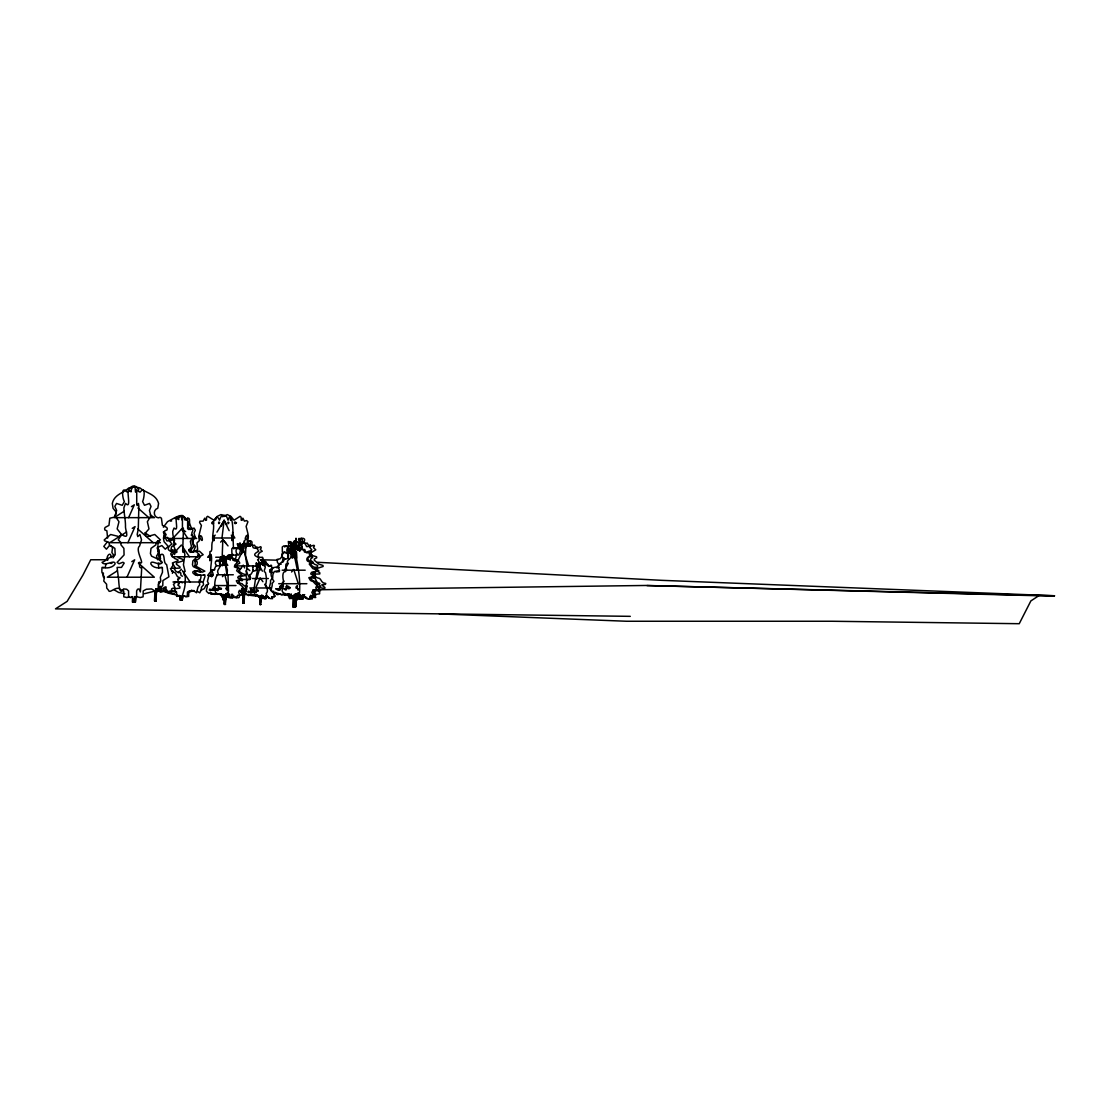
<?xml version="1.0" encoding="UTF-8"?>
<svg xmlns="http://www.w3.org/2000/svg" width="1110" height="1110" viewBox="0 0 1110 1110"><rect width="100%" height="100%" fill="white"/><g stroke="black" fill="none" stroke-linecap="round" stroke-linejoin="round"><path stroke-width="1.5" d="M241.702 550.269L241.911 547.716L242.563 550.768M291.569 595.751C290.057 600.774 294.192 598.137 292.194 595.543M293.748 547.674L294.081 546.786M155.331 600.954L155.4 591.727M243.465 603.049L244.075 588.883L244.103 603.049L244.658 590.215M270.84 565.42L268.786 566.225L267.524 564.019C259.421 556.512 267.607 565.323 263.236 564.296C259.504 560.203 260.6 565.767 259.476 567.071C260.697 554.195 255.689 576.812 256.146 579.031A2.22 0.846 -90 0 1 255.411 579.434L253.954 589.66L254.787 594.932A2.054 0.791 -90 0 1 255.439 594.835C256.271 596.278 263.014 596.722 260.059 604.506M295.094 606.657L295.177 594.669M220.182 565.725C216.63 555.25 227.605 563.172 220.182 565.725C219.697 569.042 216.145 570.027 218.295 573.967C213.925 577.824 214.175 588.189 215.784 593.475A2.331 1.29 -90 0 1 216.908 593.378C216.769 594.807 219.516 593.614 221.473 594.502C223.665 593.406 226.343 599.511 224.886 604.395M288.669 558.885C285.52 555.416 290.82 548.451 291.042 555.056C291.306 560.203 286.907 558.33 287.268 563.422C283.48 563.922 288.378 569.361 285.548 571.553C281.843 571.137 282.772 578.49 283.55 581.251L282.106 590.825L283.674 593.628A2.928 1.457 -90 0 1 284.965 593.489L284.59 594.78L289.294 593.947M158.272 562.992L158.799 568.029M180.306 516.747L181.291 515.539L181.818 519.827L182.442 518.079L182.428 528.748L182.581 529.428L183.316 528.082L183.455 529.303L182.678 550.754L182.97 552.322L184.066 550.782L184.884 554.695L183.441 564.754L185.162 571.47L183.455 571.678L184.107 574.841L185.037 574.758M237.124 554.598C232.476 545.426 244.588 546.189 238.595 555.097C234.709 552.655 237.221 560.758 233.724 559.606M258.297 566.863C253.857 556.651 259.074 570.054 254.787 570.942C251.776 569.652 252.275 574.938 249.653 574.73M288.114 553.418C284.049 549.408 291 541.874 291.25 549.214M141.816 567.293L140.47 567.765L139.666 566.849L139.305 562.243C146.381 566.586 134.379 549.95 139.582 546.009L141.525 539.862L139.916 534.493L137.779 536.616L137.196 534.465L138.292 528.901L138.861 506.424L138.445 503.454L137.238 505.522L136.724 504.37L136.724 489.774L135.531 492.16L135.129 487.928L134.49 486.291L133.686 486.555M220.307 561.355L216.783 560.245L215.506 561.729C214.091 565.961 220.557 568.126 220.363 562.673M260.434 604.506C259.06 600.121 262.459 590.811 261.377 598.012C264.027 600.76 262.043 591.727 263.916 598.11A3.843 1.471 -90 0 1 264.333 598.567C268.342 600.621 264.804 593.017 267.857 596.694L269.106 598.11A3.843 3.552 -90 0 1 270.105 598.567L272.56 598.678L272.033 596.736M288.336 553.404L283.993 552.017L282.412 553.862C280.622 559.856 289.543 561.48 288.461 554.237M288.919 553.404L284.396 552.336M224.664 604.395L224.581 595.682L221.126 595.376L221.389 594.183M294.233 607.281L294.525 601.675M155.109 597.083L155.164 591.061L151.515 588.924L146.367 589.244L143.19 590.936L143.107 596.847L140.221 597.555L136.363 596.611L135.517 602.022L132.381 602.022L132.506 598.359L131.424 596.611M155.705 600.954L156.052 588.966M225.108 604.395L225.496 594.155L227.689 594.28L228.507 591.255L228.022 575.993L227.12 575.022L227.397 570.11L225.719 564.158L226.287 560.217L226.426 565.725M243.811 603.049L244.075 594.641M294.872 602.785L294.663 594.433M295.468 606.657L295.621 603.576M191.725 529.206L189.005 521.686M237.623 561.341L243.368 549.159L243.451 543.289L244.339 546.217L244.311 540.764L245.365 548.451L245.865 546.675L245.435 556.152L247.03 565.559L246.087 576.09A8.838 1.263 -90 0 0 246.531 577.2C246.642 580.544 246.614 584.942 245.712 587.287L246.073 589.146L245.157 589.66M155.872 600.954L156.344 588.966M260.545 598.623L260.614 596.014M195.263 575.008L194.819 572.191M262.681 562.354C262.002 565.295 264.749 565.836 265.068 565.933C266.233 568.07 262.335 571.553 265.443 572.469C266.761 578.046 266.622 581.917 265.359 585.636A6.188 2.373 -90 0 0 266.206 586.413C268.065 589.757 267.649 592.393 266.192 593.364C268.342 597.083 260.628 600.815 264.319 596.639M156.024 600.954L156.607 588.966M157.773 559.842L156.482 555.971L159.077 552.572L159.216 550.158L157.703 548.16L158.272 547.105L161.838 545.565L165.265 549.186L168.22 546.384L164.1 541.722L163.461 538.142L164.78 530.76L166.902 530.067L167.332 528.735L166.75 527.458L162.393 525.377L161.436 518.231L160.09 517.315L158.314 517.857C153.319 517.218 152.861 509.656 157.759 508.269L158.591 503.454C155.997 493.978 146.395 493.326 139.957 487.956L132.27 486.291L128.691 489.108L129.273 491.341M194.972 571.039C195.027 574.98 201.631 575.896 204.074 574.758M260.711 604.506L261.155 596.014L262.626 595.46M294.025 607.281C294.053 598.9 293.068 594.544 298.174 593.142M224.969 564.38C225.233 567.46 225.372 561.41 225.066 563.866M292.402 558.191L292.638 555.583L292.998 556.554M222.944 594.516L222.624 597.111A4.385 0.86 -90 0 0 222.375 597.638L221.181 594.53M260.864 604.506L259.823 604.506C261.266 597.957 259.324 594.724 256.243 595.335M161.45 567.293C158.702 568.819 152.361 567.557 150.78 563.866C150.53 559.246 158.48 565.601 161.547 563.339L162.365 562.354L159.438 559.787L151.584 556.179L150.433 553.612L151.016 548.368L155.858 544.885L156.302 542.277L160.395 539.862L154.748 534.493L147.186 536.616M200.147 574.758C192.224 576.367 188.575 568.5 200.216 571.858L200.785 571.15L198.745 569.263L193.279 566.627L192.474 564.754L192.876 560.925L199.411 554.695L195.471 550.782L190.212 552.322L188.783 550.754L191.475 546.689L190.337 541.43L192.793 537.157L191.78 533.175L192.89 530.261L191.85 528.082L188.908 529.595L187.632 528.748L187.645 518.079L184.704 519.827L184.357 517.593L182.165 515.539L177.42 516.747L175.186 518.634M223.332 599.899L223.596 596.25M224.803 597.402L224.872 594.849M241.605 553.904L241.897 551.281L242.549 552.627M295.343 553.071L296.509 552.017L296.87 557.817L296.051 559.398L295.454 548.035L294.372 554.112L293.72 547.591L292.235 550.518L290.806 548.035L291.014 553.071M158.619 582.25L158.758 588.147L157.606 591.658A6.036 0.86 90 0 0 157.37 590.936L157.065 588.702M184.815 596.278L183.011 596.195L182.304 600.149L180.333 600.149L179.917 596.195L176.615 596.361L176.573 592.032L172.48 590.562L170.135 592.795L169.719 591.019M290.848 594.918L290.32 598.179A5.481 1.415 -90 0 0 289.918 598.831C288.697 598.012 288.517 595.779 288.281 593.67M296.092 594.669L295.635 606.657L295.968 594.322M293.678 548.173L293.373 545.856L294.053 546.786M298.548 593.087L298.201 594.752L295.26 594.474L294.511 607.281L295.413 594.474L298.673 593.142M222.18 557.234L222.832 539.626L226.093 543.4M226.801 593.364L224.844 595.737L224.511 604.395L224.539 595.737M155.025 591.061L154.803 600.954M218.878 588.772L215.52 589.632L215.618 588.258M294.691 599.136L294.733 594.738L294.788 595.571M254.689 590.687L253.316 589.923M298.687 593.406C298.673 596.778 296.342 601.342 302.544 597.888C299.7 596.181 303.918 592.49 304.071 596.153L305.722 598.179A5.481 4.745 -90 0 1 307.068 598.831C314.158 599.802 305.666 595.362 313.45 595.64L311.785 592.143L313.062 591.394L312.881 589.812L314.324 589.743C321.747 593.822 311.549 585.206 318.195 587.024C317.335 585.581 313.964 582.847 313.089 581.46A8.825 7.645 -90 0 1 310.356 580.363L308.83 577.713L311.3 577.075C315.268 579.267 312.937 574.522 310.703 573.925L311.494 572.316L315.975 571.289L316.197 568.695L323.121 566.488L322.968 565.462L318.875 564.144L314.366 560.286L314.283 559.093L316.725 557.789L316.544 556.762L310.786 555.125L311.327 552.516L315.767 549.811L313.519 547.674C316.433 543.262 311.688 546.3 309.343 546.564L307.248 543.109C301.226 544.608 303.502 541.083 301.573 538.294C296.148 538.17 303.682 543.442 300.505 544.219C297.397 544.233 296.134 538.364 293.512 542.707L294.081 547.036M242.549 548.784L242.493 543.733L243.076 549.825L242.563 544.843L243.7 543.289L244.894 544.566M259.865 563.755L260.6 562.701L262.182 564.588L262.251 560.952L263.334 564.588M223.845 598.706L223.79 599.899L223.942 596.25M225.621 594.849L225.469 599.899L223.041 599.899L223.013 597.402M255.369 595.82L256.216 595.126L255.383 595.82C252.553 595.973 248.293 594.627 248.349 595.626M293.026 551.212L293.512 549.991M244.797 590.34L244.575 594.78M279.567 586.996L280.317 589.59M283.55 586.246C278.402 589.424 288.531 589.604 285.894 586.69M269.966 566.225C272.755 563.491 270.465 567.113 272.38 567.696L272.602 568.278C269.702 569.222 268.093 573.176 272.741 572.469M107.642 538.059L106.851 530.76L104.964 530.067L104.59 528.735L105.117 527.458L108.96 525.377L109.807 518.231L114.274 517.177L116.161 513.597M238.844 583.458L238.483 582.459L238.234 583.305M294.497 596.389L294.663 594.474L295.718 594.377M254.356 588.841L254.01 589.66M259.948 599.705L260.128 596.902L258.907 596.597M242.951 552.114L243.021 551.281L243.118 552.253M251.054 590.728C249.528 586.815 253.538 591.505 251.054 590.728M297.577 549.991L296.439 547.466L296.023 538.211L296.037 544.219L295.149 541L294.872 541.791M157.578 546.814L159.257 559.759M210.012 588.883L209.221 590.118M264.777 598.623L265.234 597.832M244.131 592.13L244.228 590.909M242.577 590.922L242.993 603.049M245.851 591.089L245.143 589.66M156.205 588.619L155.969 589.216M248.751 594.904L248.696 594.835A2.054 1.901 -90 0 0 247.03 594.932L244.991 592.976L245.032 590.659M230.297 559.135L231.879 556.679L231.477 555.167L235.486 555.097L236.846 553.904M195.513 560.078L197.247 561.951L197.164 564.088L196.276 565.698L194.833 565.809M256.743 578.518L260.226 566.78L259.365 563.755L260.905 563.283M259.629 566.78L259.74 565.351M248.238 591.602C251.04 593.628 251.054 591.006 248.543 591.491M290.862 550.324L292.138 545.065L292.707 554.07L293.956 552.919L293.193 549.145L294.15 547.591L299.936 550.518M141.705 567.834L140.359 591.977L139 588.924L137.543 589.244L136.641 590.936L136.613 596.847C134.088 596.361 134.296 598.332 134.463 602.022M261.058 596.861L261.155 596.014M288.267 549.27L289.016 548.118L291.07 550.962M221.986 537.989L224.109 520.368L226.801 524.78M244.63 592.13L244.783 590.909M297.702 546.855C296.19 543.123 299.006 545.315 297.979 549.811M133.672 601.19L133.797 602.022M250.721 545.69L248.682 543.4M299.561 596.764L299.436 593.933C300.449 580.988 298.59 569.763 296.564 558.885M194.195 549.741L195.526 546.564L193.376 544.108L192.724 538.614M252.733 569.832L253.496 570.582L252.733 569.832L253.149 566.003L256.646 566.169M290.986 553.571C292.541 549.686 285.117 545.87 288.753 551.281L288.35 553.071M222.458 561.494C222.042 556.596 218.809 556.443 220.307 561.091M192.96 552.35L193.57 550.976L194.999 551.92M269.647 571.303L269.813 570.332M178.793 582.25L179.348 583.471L177.864 585.053L179.903 586.802L179.834 588.147L174.381 588.799L175.977 591.824L171.814 591.658A6.036 5.966 -90 0 0 170.496 591.033M222.264 561.091C220.89 551.323 225.635 568.167 224.192 557.955C225.621 554.611 227.397 559.523 229.701 559.052C232.434 558.566 225.982 554.542 230.644 554.75C233.28 555.735 229.395 559.107 233.613 558.247L235.126 560.758C239.427 558.885 237.554 560.217 239.482 562.437L239.732 563.103C234.821 565.101 235.833 568.181 240.537 568.584C236 570.526 242.341 573.801 244.922 574.481L244.783 575.632L240.731 576.451L240.01 577.741C242.105 578.241 244.047 582.042 240.551 580.252L238.317 580.78L239.691 582.889A7.048 6.91 -90 0 0 242.174 583.763C242.285 584.984 248.474 587.551 246.031 588.411C241.605 587.024 249.695 593.781 243.284 590.381L241.98 590.437L242.133 591.699L240.981 592.296L242.493 595.099C236.652 594.613 241.98 598.429 236.721 597.638A4.385 4.301 -90 0 0 235.514 597.111L235.32 596.861M248.529 591.297L248.099 592.518M252.567 567.071L253.163 566.003M239.94 548.784C239.538 533.466 240.551 552.988 243.298 549.117L248.709 565.92M291.208 547.036C290.043 539.543 292.651 541.097 293.123 547.896M103.396 572.954L103.202 576.798L104.368 577.88M263.5 562.257L263.986 560.98M258.699 596.306L258.852 595.543M262.903 598.318L261.391 598.012L261.918 596.639M298.951 546.051C303.765 552.142 297.855 551.184 294.774 547.591M222.777 516.83L222.999 516.15C225.76 513.833 226.704 516.441 228.063 520.202C232.032 509.157 229.243 525.835 231.31 518.398C233.641 525.446 232.753 538.627 233.53 548.617M272.019 596.736C276.723 598.096 272.949 593.794 274.489 593.475M282.578 562.326L283.563 561.369M261.655 561.591L262.224 560.952L262.668 562.021M157.967 545.496L157.953 542.429M253.982 591.977L254.245 591.089M211.663 576.839L210.886 572.482C209.887 567.057 213.009 558.274 210.761 554.362C209.374 568.861 209.776 554.625 209.956 551.601C213.342 552.197 210.623 544.011 212.801 540.945C212.01 535.089 214.299 529.414 213.467 523.545C212.163 522.241 216.048 516.982 215.562 519.993C216.034 516.636 217.352 515.609 219.53 520.215C220.391 517.204 222.541 513.222 224.65 516.081M242.396 552.211L243.368 549.159M227.98 558.885C226.662 552.905 227.925 555.971 229.77 558.247L230.2 560.259M294.691 548.173L294.76 543.595M161.796 591.255C158.258 592.879 157.287 589.507 159.438 587.467M276.834 567.848L279.096 567.307M211.08 576.215L212.787 575.812M172.383 573.37L172.924 571.039L171.967 571.067M276.029 572.011L279.456 571.553M254.662 591.533L252.289 591.436L253.302 589.923M128.621 517.649L134.324 504.814L131.438 506.646M127.914 542.693L135.059 526.598L132.243 528.374M126.956 577.214L134.685 559.801L131.812 561.632M185.037 575.077C186.272 588.55 182.775 591.741 181.277 600.149M246.906 579.781L248.557 579.434A2.22 2.054 -90 0 0 250.333 579.031L249.667 574.73M132.756 601.19L133.186 602.022L132.659 596.611L130.342 597.555L128.621 596.847L128.58 590.936L126.665 589.244L123.585 588.924C118.659 597.763 118.978 579.448 118.326 577.311L117.091 567.418L121.489 567.404L124.195 563.089L122.96 562.243L118.964 563.755L117.091 562.354L124.07 554.944L123.89 548.368L120.99 544.885L120.712 542.277L118.27 539.862L121.656 534.493C130.675 540.501 124.903 530.025 125.499 525.89C125.485 519.744 124.029 513.805 123.89 507.867L125.513 503.371C131.369 509.615 127.04 493.409 128.26 490.259C128.816 489.205 132.326 494.436 131.091 490.079L133.103 486.291L134.809 486.555M222.5 563.755L223.29 563.533M253.316 589.757L254.259 590.798M299.409 545.343L301.087 545.135C304.362 546.37 299.534 550.588 304.75 549.505L305.694 552.045L307.442 552.738L311.799 549.811L309.981 547.674L310.439 544.719L308.233 546.578L306.61 546.564L304.903 543.109C302.295 541.999 306.929 539.321 303.127 538.294L301.226 538.516M251.554 589.452L251.942 590.534M249.042 541.042L250.777 540.834C254.107 542.082 249.209 546.314 254.523 545.204L256.438 548.368L260.753 546.675L261.266 547.827L260.24 549.367L262.279 551.309C257.77 552.641 255.536 558.385 262.529 557.275L263.153 558.566L260.753 560.3L265.998 564.782M289.086 595.182C294.691 595.237 294.136 600.427 293.553 607.281L293.498 595.168M195.291 571.303L195.096 572.482L197.691 575.632M221.237 526.251L224.109 520.368L229.146 530.649M161.408 587.273L161.602 589.937M288.933 546.495L288.309 541.486L290.973 543.9L291.916 546.495M284.521 570.193L288.42 563.228M291.528 557.636L293.873 553.46L297.411 570.193M305.847 596.958L302.947 597.208M222.139 565.85L224.789 561.396L223.734 557.955C224.706 554.75 232.212 562.104 228.355 556.804C229.673 551.24 229.784 559.052 232.281 558.247L232.933 560.259L234.807 560.758C237.776 557.65 235.306 561.743 237.276 562.437L234.779 565.073L234.446 566.974L237.97 568.154L236.638 570.707L241.98 575.23L238.331 576.451L237.72 577.741C239.413 578.227 241.258 582.015 238.178 580.252L236.291 580.78L237.457 582.889A7.048 5.869 -90 0 0 239.552 583.763C239.621 584.956 244.852 587.495 242.84 588.411C239.025 587.093 245.99 593.711 240.509 590.381L239.399 590.437L238.553 592.296L239.829 595.099C234.751 594.669 239.524 598.387 234.931 597.638A4.385 3.649 -90 0 0 233.905 597.111L232.628 595.501C229.59 591.241 232.864 599.358 229.659 597.527C224.65 597.249 231.324 595.265 228.091 593.101M222.722 515.748L224.595 516.4L227.245 514.554L231.033 516.455L234.016 520.215L240.065 516.317L241.134 517.246L241.217 520.188L242.049 520.34L242.882 518.176L244.408 521.131L246.684 520.576L247.905 521.839L246.129 526.445L248.002 533.91C249.389 540.306 246.018 541.319 247.128 546.217M215.16 535.062L213.37 537.989L234.848 537.989L233.058 535.062M216.95 532.12L224.109 520.368M220.779 594.183L220.474 595.376L224.498 595.737L224.303 604.395L225.552 604.395M195.679 559.87L194.638 561.521M163.378 527.208L167.485 521.686L176.67 516.747L182.387 515.539L185.037 517.593L184.607 519.23L186.147 519.799C191.031 514.318 189.671 524.586 188.242 526.653L190.518 529.595M315.074 589.812L315.268 591.394L313.852 592.143L315.712 595.64L310.869 596.236L312.285 598.984L308.594 598.831M256.937 595.418L256.243 595.543M299.089 596.847C294.927 597.499 303.405 600.801 303.557 597.888L302.447 595.751L304.681 594.613M159.673 589.84L161.644 589.382M256.132 563.172L257.048 563.45M265.72 596.916L266.289 595.487M238.664 571.622L243.27 565.115L244.644 567.973M134.56 602.022L134.754 596.542M191.642 590.187L187.812 593.337M213.8 570.11C215.271 568.556 215.007 566.364 216.644 565.725M279.567 564.366L281.246 564.13M232.476 533.272L232.628 532.439M227.827 593.364L225.857 594.155L225.275 604.395L226.051 594.155L228.355 593.364M181.485 600.149L181.651 596.139M164.46 538.114L166.098 534.465L163.447 531.593M281.76 583.707L283.938 581.099M291.569 571.997L293.748 569.402L298.299 583.707M248.515 543.609L248.543 544.927L250.319 546.023M300.63 541.347L300.671 542.79L302.406 543.109M234.016 548.729L235.778 547.674L238.789 548.784L238.9 546.495M284.701 546.98L285.978 545.856L289.377 546.633M213.952 589.771L212.648 590.284L212.315 588.356M209.804 554.722L207.639 557.234L210.872 557.234M220.668 542.138L222.832 539.626L228.036 545.912M214.799 569.707L212.19 569.721L207.639 575.41L212.482 575.41M113.026 557.928L114.191 555.971L111.902 552.572L112.609 547.105L109.446 545.565L106.421 549.186L103.813 546.384L107.448 541.722M217.019 561.049L218.49 560.217L220.987 561.091L220.71 557.067L222.333 558.816M222.43 576.673L224.692 574.134L227.495 585.553M286.963 553.626L287.823 552.669M272.588 568.278L269.952 570.013M172.744 538.461L181.513 529.068L185.648 531.635M171.523 555.583L181.416 544.996M178.224 572.746L181.471 569.277M245.837 591.089L245.324 593.919A5.494 0.777 -90 0 1 245.546 594.571L246.045 593.503M298.118 594.918L297.799 596.472M106.047 563.797L105.117 567.654M184.94 582.875L184.621 581.473M160.645 563.311L159.049 563.38M191.128 529.137L194.07 528.082L195.318 530.261L193.986 533.175L195.207 537.157L192.252 541.43L193.612 546.689L190.365 550.754L191.433 552.169M296.301 597.582L296.37 594.558M213.73 590.354L210.206 590.09L215.132 589.896M294.053 547.674C295.593 547.05 293.234 538.017 296.661 542.402M171.675 567.196L172.882 565.725L172.66 563.866M135.018 602.022L135.392 596.542M213.703 523.282C210.789 525.183 211.344 520.937 213.744 522.172M170.302 551.184L174.992 552.169M229.229 594.252C229.493 599.65 225.635 597.249 227.245 593.309M283.244 594.322L281.038 594.53M313.936 594.516L314.949 592.504L313.298 590.756M317.515 562.284L661.782 580.336L1054.5 595.765L1038.738 595.765L1030.871 600.912L1019.244 623.709L832.056 621.253L626.526 621.253L439.338 613.899M128.996 596.722L127.053 597.555L123.807 596.847L123.709 590.936L121.309 589.812M310.439 551.198C312.701 551.198 308.483 554.598 311.993 554.75L312.312 555.597C301.407 559.371 314.602 561.438 309.218 564.046L312.881 568.625L316.128 569.832M124.223 511.224L114.136 517.649L154.512 517.649L150.183 514.901M126.623 531.954L109.751 542.693L160.367 542.693L157.551 540.903M117.396 570.79L107.323 577.214L154.332 577.214L138.375 563.061M246.226 587.065L246.628 585.858M250.527 546.023C246.906 547.632 244.81 540.487 242.035 544.843L243.465 548.631L241.411 549.825M217.657 594.405L220.668 593.711L214.66 594.363C213.481 592.893 209.859 595.362 210.845 593.378A2.331 2.289 -90 0 0 208.833 593.475L206.377 591.255L206.474 590.118C206.737 588.189 207.501 587.343 207.168 585.428L208.625 583.596L207.431 581.432L208.763 575.993L213.314 574.813L211.996 570.457M274.156 596.764L274.864 596.347M144.369 593.725L155.899 590.825L162.781 585.622L162.906 580.572L168.914 576.798L166.639 564.56C162.532 563.228 165.889 552.169 160.742 554.556L159.965 557.595L160.603 561.424M252.289 591.117L252.331 590.354L250.638 590.978L251.137 593.017M295.149 548.867L294.552 547.632L293.193 548.312L292.568 549.95L293.886 553.252L291.153 553.862M280.261 593.794L277.847 594.585L278.444 593.489A2.928 2.539 -90 0 0 277.639 593.267M195.471 551.351L197.663 549.519L196.97 542.915L199.342 540.667L198.704 536.546L201.423 525.474L199.578 522.477L199.953 521.2L203.116 521.131L204.726 518.176L205.586 520.34L206.46 520.188L206.543 517.246L207.667 516.317L213.98 520.215L217.116 516.455L221.07 514.554L223.845 516.4L225.15 516.081M200.549 590.437L204.323 588.661L206.002 585.261L207.778 584.443M299.742 550.518C301.462 549.173 295.482 545.065 300.338 545.135C303.363 546.37 298.84 550.463 303.627 549.505L304.459 552.045L306.901 552.655C310.62 548.77 307.539 553.918 310.12 554.75L310.398 555.597C304.792 557.817 305.874 563.283 312.548 561.563L313.159 562.853L310.994 564.046L311.064 565.115L318.834 570.776L313.533 572.316L312.645 573.925C315.226 574.536 317.64 579.309 313.311 577.075L310.564 577.713L312.257 580.363A8.825 8.533 -90 0 0 315.309 581.46C315.448 582.972 323.065 586.191 320.082 587.273C313.117 585.22 326.673 593.933 316.683 589.743L315.545 589.688M294.414 547.591L292.707 549.145L293.873 553.252L291.43 553.862M222.569 560.827C223.651 548.326 226.315 561.383 222.583 561.715M225.233 556.707L223.887 557.955C226.19 560.522 222.5 564.213 222.638 559.398M243.923 543.289L242.285 544.843L243.381 548.95L241.578 549.825M199.855 575.146C202.45 575.008 200.064 580.266 199.356 582.07L199.703 584.831L197.982 587.121L196.553 592.795L193.223 590.562L189.644 590.811L187.424 592.032L187.368 596.361L182.678 596.195L182.096 600.149M293.456 547.674L295.038 546.855L293.789 542.707C296.481 538.128 298.646 545.177 302.35 544.219M161.033 567.834L162.365 567.418L162.476 572.26L160.312 577.311L160.825 581.085L158.341 584.221L158.189 588.05L156.552 591.88L156.607 588.855M249.237 594.571L247.752 594.447M111.93 563.38L110.501 563.311M304.626 596.25C300.782 595.002 305.555 600.191 301.49 598.831A5.481 2.747 -90 0 0 300.713 598.179L300.588 597.86M232.656 594.252L231.74 595.182L232.448 597.638L228.424 597.36L228.16 596.07L229.409 595.987M166.167 586.996L164.877 588.272L165.876 591.658L160.284 591.269M203.727 575.146L204.837 574.841L204.975 576.451L203.116 582.07L203.546 584.831L201.465 587.121L201.34 589.937L199.745 592.795L197.275 591.255M281.427 585.345C280.83 591.796 278.596 581.446 282.495 588.12M251.207 594.571L249.223 594.447M196.484 551.295L199.453 551.184L203.185 554.695L199.758 556.457L199.384 558.372L195.304 560.925L195.069 565.725L204.837 571.15L202.228 572.163L196.623 571.067M253.066 594.571L250.61 594.447M179.126 581.737L182.581 582.764M318.889 587.44L324.703 588.577L324.939 587.467C317.404 582.153 326.007 586.51 325.757 583.43C320.873 583.25 321.525 579.045 319.139 578.255A9.713 9.615 -90 0 1 315.698 577.047L313.797 574.134L319.805 573.953L319.791 572.663L317.959 571.678M259.976 566.78L262.39 571.178M300.172 595.085L298.77 595.21L298.756 596.472M284.701 558.857L284.216 559.939M170.565 521.131L171.661 520.909M283.813 558.885L282.772 559.079C283.508 563.658 276.973 562.909 278.305 567.043L279.595 570.526L274.364 571.511L272.963 574.231L272.463 579.018L273.934 581.251L272.13 583.555C272.547 585.927 271.603 586.996 271.27 589.41L271.145 590.825L274.184 593.628A2.928 2.83 -90 0 1 276.654 593.489C275.349 595.904 279.887 593.031 281.371 594.724L286.616 594.904L288.767 593.947L288.295 595.89L293.512 596.445L293.317 607.281L294.816 607.281M314.616 567.376L317.474 567.057L317.626 565.462L314.31 564.144L310.661 560.286L310.592 559.093L312.701 557.345L309.704 556.207M302.433 597.582L303.599 597.36L303.516 595.64M294.15 547.452C294.719 544.302 293.359 534.631 294.538 547.896M240.606 591.505L243.312 592.199L243.27 603.049M264.208 560.925L266.15 562.021M240.412 591.755L243.076 592.199L242.868 603.049L244.339 603.049M171.495 593.337L174.7 594.072M103.077 567.293C106.227 568.75 113.026 567.723 115.135 563.866C115.162 559.149 106.38 565.684 102.966 563.339L102.037 562.354L104.923 561.008L105.339 559.787L115.204 554.944L114.871 548.368L109.391 544.885L108.877 542.277L104.506 540.778L104.257 539.862L110.653 534.493L119.186 536.616L121.517 534.465L117.147 528.901L118.992 521.714L115.01 515.872L116.647 510.433L114.843 506.424L116.55 503.454L122.239 505.3L124.389 501.512C122.502 498.723 120.588 484.64 127.206 492.118L128.122 492.16M258.699 566.516C256.604 564.213 256.854 569.305 257.451 570.582M319.056 589.757L646.034 585.469L1038.738 595.765M646.963 585.567L1054.5 595.765M194.181 590.575L188.742 592.032L188.672 596.361L185.648 596.805M167.957 538.461L196.664 538.461L191.156 535.048M172.147 556.762L200.424 556.762L197.497 554.958M215.715 557.234L230.616 557.234M108.072 559.745L90.756 559.745L82.875 575.188L67.127 601.384L55.5 608.863L630.286 616.341M260.42 559.745L277.722 560.203M235.459 565.92L253.455 565.92M282.148 570.193L305.208 570.193M216.866 574.772L233.308 574.772M252.428 578.518L264.444 578.518M265.984 578.518L268.315 578.518M239.94 579.434L250.125 579.434L246.018 570.845M172.994 582.001L202.02 582.001L199.078 580.183M278.735 583.707L306.859 583.707M214.535 585.553L235.958 585.553M249.778 587.981L254.204 587.981M270.507 587.981L255.675 587.981L260.156 577.949L262.917 581.709M156.288 600.954L154.54 600.954L154.9 591.061L154.665 600.954M294.303 606.657L296.051 606.657M299.117 544.219C301.185 543.553 295.884 536.768 300.38 538.863M266.941 564.837L268.981 566.488M316.78 584.387L318.889 584.637L319.874 583.43C315.684 583.041 316.53 579.073 314.532 578.255A9.713 7.77 -90 0 1 311.743 577.047M262.432 564.837L263.972 565.559M318.445 588.577L319.361 588.217L318.764 587.176M253.815 590.34L252.164 592.032M314.824 594.461L319.597 593.85L319.666 592.504L317.502 590.007M256.882 594.641L255.577 594.571M253.482 594.641L252.511 594.571M306.082 597.43L305.014 597.36A6.036 3.607 -90 0 0 304.001 596.639M163.669 537.365L165.14 537.406L166.847 540.861L168.484 540.875L170.676 539.016L170.219 541.971L172.036 544.108C168.248 545.662 165.695 551.573 172.258 550.671L172.813 552.086L170.829 553.39L170.898 554.584L174.561 558.441L177.864 559.759L177.988 560.786L172.383 562.992L175.325 568.029L170.44 568.431L171.981 571.345A9.713 7.77 -90 0 0 174.769 572.552C176.768 573.37 175.935 577.339 180.111 577.727L179.126 578.934C174.52 577.436 183.025 586.135 176.018 581.668L174.561 581.737L174.742 583.471L173.438 584.304L175.13 588.147C167.18 587.898 175.921 592.671 168.637 591.658A6.036 4.829 -90 0 0 167.277 590.936L165.071 587.01L163.031 588.272L164.044 590.631C158.536 594.28 159.368 589.577 160.298 586.26M309.829 597.43L311.771 597.527L310.758 595.237M233.863 595.737C231.088 594.516 235.056 599.109 231.518 597.638M216.048 589.091L214.993 587.731M217.255 594.1L212.468 594.252L212.94 593.378M311.577 597.36L315.74 597.527L314.491 595.237M263.556 598.359L262.89 597.666M244.214 543.289C253.316 550.713 244.935 541.888 249.361 540.834C252.206 542.055 247.905 546.064 252.4 545.204L253.177 547.743L255.439 548.368C258.894 544.497 256.008 549.589 258.408 550.463L258.672 551.309C247.752 556.762 263.403 556.512 257.575 559.759L260.267 563.7M120.102 589.244C116.37 585.289 109.307 594.405 108.558 590.284L106.74 588.05L106.588 584.221L103.771 581.085L104.354 577.311L101.912 572.26L101.856 569.624L102.037 567.418L103.535 567.834M165.584 591.713L165.265 591.658A6.036 3.607 -90 0 0 164.46 591.033M271.062 572.358L269.633 571.678M284.063 594.405C286.546 593.989 287.129 594.599 290.112 594.904L291.222 593.947L290.986 595.89L293.678 596.445L293.262 607.281M177.447 595.126L168.082 593.142L164.363 591.228M263.236 564.296L261.891 563.672M255.522 595.682L255.466 594.904A2.054 0.777 -90 0 0 254.787 594.932M168.026 592.157L169.164 592.476M288.059 546.633L283.855 545.856L282.273 546.98L282.37 552.239L283.647 553.418L281.926 554.043L282.356 555.708L280.317 558.732L276.987 559.44L277.431 562.395C282.301 567.196 275.155 567.03 272.547 567.848C272.186 570.942 269.341 575.035 272.505 578.019L270.479 580.558C270.951 583.18 269.883 584.346 269.508 586.996L269.369 588.564L271.367 590.062M256.424 566.364L255.591 566.086M280.663 588.841C277.431 587.759 277.278 590.659 280.303 589.715M249.667 592.032L250.472 592.504M226.967 574.772L224.789 561.396L225.76 557.067L225.691 561.091M313.575 571.678L315.06 572.663L315.06 573.953L312.715 573.426M178.807 595.473L180.07 596.139L180.333 600.149M261.127 562.701L261.849 563.283M188.728 549.519L193.112 552.239M299.325 593.836L299.145 593.628A2.928 0.763 -90 0 0 298.479 593.489L297.952 596.736M144.897 532.856L150.53 536.421M182.456 576.201C179.001 575.715 182.637 572.219 179.39 572.552A9.713 9.615 -90 0 1 175.949 571.345L174.034 568.431L180.07 568.029L180.028 566.96L176.379 564.255L176.434 562.992L183.358 560.786L182.262 559.135L178.183 557.719M179.196 595.473L180.236 596.139L180.458 600.149M124.903 593.725L118.59 592.435L114.15 589.84M300.81 541.125L303.127 543.109M233.058 554.598L231.893 553.515L231.81 548.729C233.405 545.51 238.567 551.032 238.123 546.98L237.304 543.733L240.37 547.48M268.786 566.225L267.732 564.588M163.364 532.592C167.027 533.965 161.63 538.614 167.485 537.406L169.594 540.861C172.05 540.736 176.476 537.351 173.757 541.971L176.004 544.108L171.564 546.814L171.023 549.422L176.781 551.06L176.962 552.086L174.52 553.39L174.603 554.584M155.192 591.13L156.288 591.977L155.941 591.269M274.184 594.96L274.975 595.848M240.398 591.463L243.007 592.199L242.743 603.049M183.636 516.747L186.535 520.035M247.197 568.417L249.805 570.623M137.945 508.019L148.809 517.649M137.654 528.887L153.222 542.693M227.189 558.885L225.399 556.734M137.168 487.956L137.904 488.608M160.367 588.675L159.576 587.634M182.845 516.871L180.292 515.539L178.641 518.301C179.64 521.52 176.781 517.649 176.323 518.425C175.408 520.881 178.724 532.634 174.062 528.027L172.73 531.315C172.508 536.005 175.005 540.806 173.618 545.662L175.616 550.754M265.04 563.783L263.57 562.59M251.11 590.27L250.513 589.563M223.693 565.406L223.707 563.089L224.192 564.171M272.352 597.832L271.631 596.75M222.832 557.789L224.914 560.314M306.859 597.86L307.095 598.179A5.481 5.3 -90 0 1 307.9 598.457M224.789 561.396L227.814 565.406M269.092 598.11L267.857 596.694M264.763 584.221L267.524 587.981M181.513 529.068L187.895 538.461M182.304 546.3L189.422 556.762M182.428 570.693L190.115 582.001M249.792 576.298L250.721 577.81M256.271 564.38L256.798 565.254M265.984 596.792L266.719 597.915M145.812 535.603L145.341 533.091L148.99 528.901L147.366 521.714L150.891 515.872L149.434 510.433L151.029 506.424L149.531 503.454L144.494 505.3L142.593 501.512C144.022 499.07 146.243 484.695 140.096 492.118L138.264 491.341L138.778 489.108L135.614 486.291L128.816 487.956C123.03 493.256 114.247 494.408 112.318 503.454L113.067 508.269L116.217 512.182M288.586 550.033L289.28 551.281M292.138 544.705L290.043 541.569L289.419 543.373M271.492 590.867L272.796 591.63A3.219 3.191 -90 0 1 273.795 591.283M240.773 546.661L238.886 543.817L238.317 545.44M231.296 535.062L232.725 537.989M283.841 557.817L284.854 558.885L283.591 559.912M262.21 563.783L261.613 562.59M210.276 592.143L211.233 593.475A2.331 1.942 -90 0 1 211.844 593.226M300.089 597C299.769 587.828 295.968 610.181 296.745 593.933M157.176 547.882L160.603 558.621M159.452 581.473L159.493 582.875L159.063 582.278M246.781 579.808L246.933 580.516M258.81 565.254L258.588 562.978L259.476 566.169M261.78 595.14L261.96 595.904M246.6 590.159L246.573 585.428L246.947 586.482M111.111 557.595C111.139 550.407 105.7 556.124 107.379 560.273M223.304 594.461L223.443 597.804L223.79 595.432M294.205 557.817L294.497 555.583L294.622 558.191M275.086 592.199L276.224 593.628A2.928 2.539 -90 0 1 277.014 593.295M224.83 596.25L225.08 599.899M297.647 547.674L299.742 551.295M297.119 596.639L296.828 594.405M246.961 583.777L246.906 582.778M252.691 590.659L252.802 591.894M224.72 598.706L224.789 599.899M224.456 596.25L224.539 599.899M294.483 604.742L294.566 606.657M294.858 604.742L294.885 606.657M155.095 599.039L155.123 600.954M232.392 535.839C230.797 547.716 234.113 533.508 232.392 535.839M246.406 535.839C243.798 539.529 245.921 542.665 247.835 536.699L247.169 535.242L246.406 535.839M226.634 588.258C226.19 591.519 225.76 586.149 226.634 588.258M228.729 522.796C227.994 525.654 227.536 520.09 228.729 522.796M259.726 568.653L259.698 570.262L259.726 568.653M296.897 587.079C296.176 591.214 295.454 584.471 296.897 587.079M258.214 590.798C255.952 592.13 258.019 588.688 258.214 590.798M290.085 587.731C289.127 589.951 286.56 588.314 288.531 586.246C288.988 587.495 289.752 587.051 290.085 587.731M221.445 588.772C217.241 591.047 220.779 586.094 221.445 588.772M219.544 522.533C218.573 525.946 217.99 520.507 219.544 522.533M256.452 590.478L256.424 588.994L256.452 590.478M226.912 587.121L226.856 589.091L226.926 587.024M236.444 522.796C234.071 525.807 233.433 519.896 236.444 522.796M286.796 587.273C288.489 589.868 285.894 581.82 286.796 587.273M218.531 588.397C220.044 590.464 217.685 584.096 218.531 588.397M255.286 591.602L256.285 592.532L255.328 591.561M297.341 585.664L297.258 588.12L297.341 585.664M284.618 588.869C285.256 591.588 288.558 588.494 284.687 588.813M216.603 589.688C217.282 591.921 219.988 589.271 216.672 589.646M227.73 590.09C227.078 591.783 226.884 588.661 227.73 590.09M213.703 588.397C216.436 590.603 212.246 583.915 213.703 588.397M212.967 535.852C214.674 547.743 214.466 533.633 212.967 535.852M298.687 589.382C297.3 591.644 297.633 587.37 298.687 589.382M275.988 588.869C278.86 591.894 282.065 587.925 275.988 588.869M199.661 535.852L199.536 536.699C203.754 546.481 202.755 533.841 199.661 535.852"/></g></svg>
